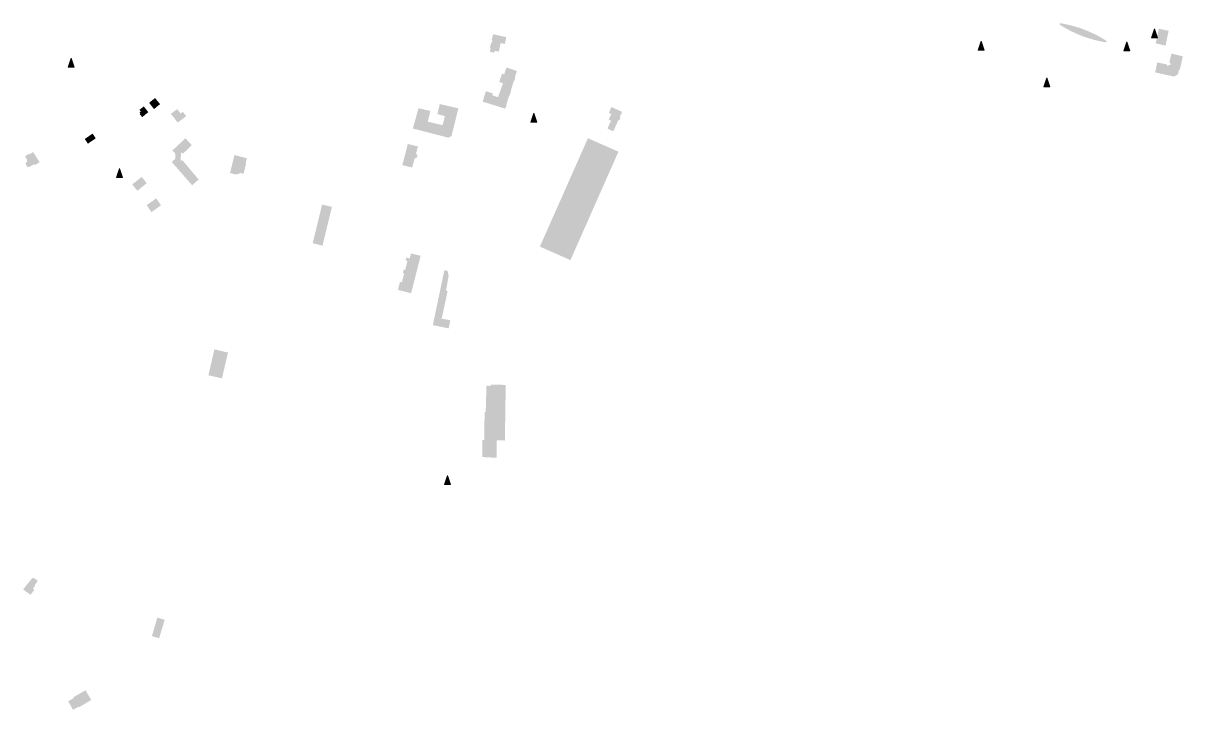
# Model space of a CAD drawing. Header units: millimetres. Extents: x 23337 to 31100, y 38726 to 43700.
# Drawn here: x 25391 to 26942, y 41217 to 42136 of the extents above; entities that cross this region are included whole.
import ezdxf

# ---------------------------------------------------------------- set-up
doc = ezdxf.new("R2010")
doc.units = ezdxf.units.MM
doc.layers.add('0.1 ОКН', color=1, linetype='Continuous', lineweight=9, transparency=0.4)
doc.layers.add('00 ОКН', color=1, linetype='Continuous', lineweight=9, transparency=0.4)

msp = doc.modelspace()

# ---------------------------------------------------------------- hatches: boundary and pattern name
at = {"layer": '0.1 ОКН', "transparency": 33554585}
h = msp.add_hatch(color=1, dxfattribs=at)
h.dxf.hatch_style = 1
edge = h.paths.add_edge_path()
edge.add_arc((26753.7, 41978.8), 159, 57.2002, 80.9568)
edge.add_arc((26778.6, 42134.7), 1.12, 85.9416, 242.0193)
edge.add_arc((26864.1, 42267.2), 158.8, 237.1821, 260.9042)
edge.add_arc((26839.3, 42111.5), 1.12, 256.067, 422.1849)
h = msp.add_hatch(color=1, dxfattribs=at)
h.dxf.hatch_style = 1
h.paths.add_polyline_path([(26033.8, 42117.9), (26019.7, 42121.2), (26017.8, 42113.4), (26018.8, 42113.2), (26018, 42109.6), (26017.1, 42109.8), (26015.4, 42102.4), (26016.4, 42102.2), (26015.5, 42097.6), (26021.4, 42096.5), (26021.8, 42098.9), (26027.4, 42097.9), (26029.8, 42109.3), (26035.5, 42108.1), (26037.4, 42117.3), (26033.8, 42118.2)])
h = msp.add_hatch(color=1, dxfattribs=at)
h.dxf.hatch_style = 1
h.paths.add_polyline_path([(26033.8, 42117.9), (26019.7, 42121.2), (26017.8, 42113.4), (26018.8, 42113.2), (26018, 42109.6), (26017.1, 42109.8), (26015.4, 42102.4), (26016.4, 42102.2), (26015.5, 42097.6), (26021.4, 42096.5), (26021.8, 42098.9), (26027.4, 42097.9), (26029.8, 42109.3), (26035.5, 42108.1), (26037.4, 42117.3), (26033.8, 42118.2)])
h = msp.add_hatch(color=1, dxfattribs=at)
h.dxf.hatch_style = 1
h.paths.add_polyline_path([(26904.5, 42128.5), (26900.5, 42116.5), (26908.5, 42116.5)])
h = msp.add_hatch(color=1, dxfattribs=at)
h.dxf.hatch_style = 1
h.paths.add_polyline_path([(26906.1, 42108.9), (26910.4, 42128.5), (26923.4, 42125.7), (26919.2, 42105.9)])
h = msp.add_hatch(color=1, dxfattribs=at)
h.dxf.hatch_style = 1
h.paths.add_polyline_path([(26672.5, 42111.9), (26668.5, 42099.9), (26676.5, 42099.9)])
h = msp.add_hatch(color=1, dxfattribs=at)
h.dxf.hatch_style = 1
h.paths.add_polyline_path([(26672.5, 42111.9), (26668.5, 42099.9), (26676.5, 42099.9)])
h = msp.add_hatch(color=1, dxfattribs=at)
h.dxf.hatch_style = 1
h.paths.add_polyline_path([(26672.5, 42111.9), (26668.5, 42099.9), (26676.5, 42099.9)])
h = msp.add_hatch(color=1, dxfattribs=at)
h.dxf.hatch_style = 1
h.paths.add_polyline_path([(26867.4, 42111.1), (26863.4, 42099.1), (26871.4, 42099.1)])
h = msp.add_hatch(color=1, dxfattribs=at)
h.dxf.hatch_style = 1
h.paths.add_polyline_path([(25455.1, 42088.9), (25451.1, 42076.9), (25459.1, 42076.9)])
h = msp.add_hatch(color=1, dxfattribs=at)
h.dxf.hatch_style = 1
h.paths.add_polyline_path([(26927.2, 42095.3), (26924.4, 42083.7), (26926.6, 42080.9), (26921.4, 42078.7), (26921.4, 42080.6), (26908.1, 42083.4), (26905.5, 42070), (26930.6, 42064.5), (26936, 42067.6), (26937.1, 42073.5), (26938.3, 42073.5), (26942.4, 42091.5)])
h = msp.add_hatch(color=1, dxfattribs=at)
h.dxf.hatch_style = 1
h.paths.add_polyline_path([(26031.8, 42068.6), (26027.9, 42057.4), (26032.9, 42055.5), (26026.3, 42037), (26018.5, 42039.5), (26019.3, 42042), (26010.1, 42044.9), (26005.8, 42030.8), (26015.2, 42028), (26036, 42021.5), (26037.8, 42026.5), (26037.3, 42026.6), (26041, 42038.5), (26041.5, 42038.4), (26044, 42046.2), (26043.6, 42046.4), (26047.3, 42058.2), (26047.8, 42058), (26049.3, 42063), (26048.8, 42063.2), (26051.6, 42071.9), (26047.3, 42073.4), (26037.7, 42076.7), (26034.5, 42067.5)])
h = msp.add_hatch(color=1, dxfattribs=at)
h.dxf.hatch_style = 1
h.paths.add_polyline_path([(26031.8, 42068.6), (26027.9, 42057.4), (26032.9, 42055.5), (26026.3, 42037), (26018.5, 42039.5), (26019.3, 42042), (26010.1, 42044.9), (26005.8, 42030.8), (26015.2, 42028), (26036, 42021.5), (26037.8, 42026.5), (26037.3, 42026.6), (26041, 42038.5), (26041.5, 42038.4), (26044, 42046.2), (26043.6, 42046.4), (26047.3, 42058.2), (26047.8, 42058), (26049.3, 42063), (26048.8, 42063.2), (26051.6, 42071.9), (26047.3, 42073.4), (26037.7, 42076.7), (26034.5, 42067.5)])
h = msp.add_hatch(color=1, dxfattribs=at)
h.dxf.hatch_style = 1
h.paths.add_polyline_path([(26760.6, 42062.9), (26756.6, 42050.9), (26764.6, 42050.9)])
h = msp.add_hatch(color=1, dxfattribs=at)
h.dxf.hatch_style = 1
h.paths.add_polyline_path([(26760.6, 42062.9), (26756.6, 42050.9), (26764.6, 42050.9)])
h = msp.add_hatch(color=1, dxfattribs=at)
h.dxf.hatch_style = 1
h.paths.add_polyline_path([(25935.8, 42018.4), (25919.9, 42022.2), (25915.4, 42005.5), (25912.3, 41995), (25960.1, 41982.7), (25964.1, 41985), (25973.3, 42021.9), (25948.4, 42027.7), (25945.2, 42014.3), (25955.2, 42011.6), (25952.2, 41999.5), (25932.3, 42004.1)])
h = msp.add_hatch(color=1, dxfattribs=at)
h.dxf.hatch_style = 1
h.paths.add_polyline_path([(25935.8, 42018.4), (25919.9, 42022.2), (25915.4, 42005.5), (25912.3, 41995), (25960.1, 41982.7), (25964.1, 41985), (25973.3, 42021.9), (25948.4, 42027.7), (25945.2, 42014.3), (25955.2, 42011.6), (25952.2, 41999.5), (25932.3, 42004.1)])
h = msp.add_hatch(color=1, dxfattribs=at)
h.dxf.hatch_style = 1
h.paths.add_polyline_path([(26175, 42000), (26172.7, 41994.8), (26180.5, 41991.3), (26184.5, 42000), (26187.4, 42006.4), (26188.5, 42005.9), (26190.2, 42009.6), (26189, 42010.1), (26192.3, 42017.3), (26178, 42023.8), (26174.5, 42016), (26177.8, 42014.5), (26174.4, 42007), (26177.6, 42005.6)])
h = msp.add_hatch(color=1, dxfattribs=at)
h.dxf.hatch_style = 1
h.paths.add_polyline_path([(26074.3, 42015.7), (26070.3, 42003.7), (26078.3, 42003.7)])
h = msp.add_hatch(color=1, dxfattribs=at)
h.dxf.hatch_style = 1
h.paths.add_polyline_path([(26074.3, 42015.7), (26070.3, 42003.7), (26078.3, 42003.7)])
h = msp.add_hatch(color=1, dxfattribs=at)
h.dxf.hatch_style = 1
h.paths.add_polyline_path([(26074.3, 42015.7), (26070.3, 42003.7), (26078.3, 42003.7)])
h = msp.add_hatch(color=1, dxfattribs=at)
h.dxf.hatch_style = 1
h.paths.add_polyline_path([(26187.4, 41964), (26146.6, 41982), (26082.3, 41837), (26123.2, 41818.9)])
at = {"layer": '00 ОКН', "transparency": 33554585}
h = msp.add_hatch(color=1, dxfattribs=at)
h.dxf.hatch_style = 1
h.paths.add_polyline_path([(25455.1, 42088.9), (25451.1, 42076.9), (25459.1, 42076.9)])
h = msp.add_hatch(color=1, dxfattribs=at)
h.dxf.hatch_style = 1
h.paths.add_polyline_path([(25550.4, 42010.3), (25547, 42014.3), (25547.8, 42015), (25546.8, 42016.3), (25548.4, 42017.8), (25546.7, 42020.1), (25552.5, 42024.5), (25558.5, 42016.9)])
h = msp.add_hatch(color=1, dxfattribs=at)
h.dxf.hatch_style = 1
h.paths.add_polyline_path([(25566.1, 42021), (25559.6, 42029.4), (25567.5, 42035.8), (25574.2, 42027.6)])
h = msp.add_hatch(color=1, dxfattribs=at)
h.dxf.hatch_style = 1
h.paths.add_polyline_path([(26172.7, 41994.8), (26180.5, 41991.3), (26192.3, 42017.3), (26178, 42023.8), (26174.5, 42016), (26177.8, 42014.5), (26174.4, 42007), (26177.6, 42005.6)])
h = msp.add_hatch(color=1, dxfattribs=at)
h.dxf.hatch_style = 1
h.paths.add_polyline_path([(25588.6, 42014.7), (25597.1, 42020.9), (25601.8, 42015.1), (25604.6, 42017.3), (25608.1, 42012.9), (25609.1, 42011.5), (25606.2, 42009.3), (25597.9, 42003)])
h = msp.add_hatch(color=1, dxfattribs=at)
h.dxf.hatch_style = 1
h.paths.add_polyline_path([(25473.4, 41981), (25477.7, 41974.7), (25488.2, 41981.9), (25484, 41988.2)])
h = msp.add_hatch(color=1, dxfattribs=at)
h.dxf.hatch_style = 1
h.paths.add_polyline_path([(25594.6, 41957.6), (25594.4, 41954.2), (25589.8, 41950.2), (25617.1, 41919.1), (25625.8, 41926.7), (25604, 41952.7), (25602.9, 41951.7), (25601.7, 41953.1), (25602.2, 41961.8), (25603.3, 41962.9), (25604.7, 41961.2), (25616.6, 41972.8), (25608.1, 41981.9), (25590.7, 41965.6), (25594.8, 41961.3)])
h = msp.add_hatch(color=1, dxfattribs=at)
h.dxf.hatch_style = 1
h.paths.add_polyline_path([(26187.4, 41964), (26146.6, 41982), (26082.3, 41837), (26123.2, 41818.9)])
h = msp.add_hatch(color=1, dxfattribs=at)
h.dxf.hatch_style = 1
h.paths.add_polyline_path([(25399.7, 41960.3), (25399, 41961.3), (25393.5, 41957.8), (25396.3, 41953.2), (25395.8, 41952), (25396.6, 41950.6), (25394.7, 41949.5), (25394.3, 41947.6), (25396.9, 41943.6), (25398.7, 41943.3), (25405.7, 41947.3), (25406.5, 41946), (25413.1, 41950), (25404.3, 41963.6)])
h = msp.add_hatch(color=1, dxfattribs=at)
h.dxf.hatch_style = 1
h.paths.add_polyline_path([(25898.4, 41946.1), (25911.4, 41942.8), (25914.9, 41955.4), (25915.8, 41955.1), (25917.8, 41956.2), (25918.5, 41958.9), (25917.4, 41960.8), (25916.5, 41961), (25919.2, 41970.9), (25905.6, 41974.3)])
h = msp.add_hatch(color=1, dxfattribs=at)
h.dxf.hatch_style = 1
h.paths.add_polyline_path([(25667.8, 41935.5), (25673.7, 41959.5), (25690.3, 41955.2), (25688.6, 41948.5), (25689.4, 41948.3), (25685.9, 41934.4), (25680.8, 41935.7), (25680.6, 41935), (25678.3, 41933.7), (25675.7, 41934.3), (25675.5, 41933.5)])
h = msp.add_hatch(color=1, dxfattribs=at)
h.dxf.hatch_style = 1
h.paths.add_polyline_path([(25519.9, 41941.3), (25515.9, 41929.3), (25523.9, 41929.3)])
h = msp.add_hatch(color=1, dxfattribs=at)
h.dxf.hatch_style = 1
h.paths.add_polyline_path([(25537, 41920.2), (25549.7, 41930.3), (25556.4, 41921.8), (25543.8, 41911.7)])
h.paths.add_polyline_path([(25572, 41889.8), (25562.8, 41883.2), (25556.3, 41892.5), (25564.4, 41898.1), (25568.9, 41901.6), (25575.5, 41892.3)])
h = msp.add_hatch(color=1, dxfattribs=at)
h.dxf.hatch_style = 1
h.paths.add_polyline_path([(25778.4, 41841.6), (25791.5, 41838.3), (25804.1, 41890.1), (25791, 41893.3)])
h = msp.add_hatch(color=1, dxfattribs=at)
h.dxf.hatch_style = 1
h.paths.add_polyline_path([(25892.5, 41779.1), (25910.1, 41774.7), (25922.8, 41824.7), (25910, 41827.9), (25908.1, 41821), (25903.7, 41822.2), (25902.6, 41818.4), (25905.1, 41817.8), (25902.1, 41805.9), (25900.2, 41806.4), (25898.9, 41801.5), (25900.8, 41801), (25897.6, 41789.3), (25895.1, 41789.9)])
h = msp.add_hatch(color=1, dxfattribs=at)
h.dxf.hatch_style = 1
h.paths.add_polyline_path([(25941.5, 41743.4), (25943.5, 41743), (25943.3, 41742.2), (25951, 41740.8), (25958.9, 41777.7), (25956.7, 41778.1), (25960.2, 41797.4), (25958.9, 41804.5), (25954.5, 41805.4)])
h = msp.add_hatch(color=1, dxfattribs=at)
h.dxf.hatch_style = 1
h.paths.add_polyline_path([(25939.1, 41732), (25960.3, 41727.6), (25962.5, 41738.4), (25943.3, 41742.2), (25943.5, 41743), (25941.5, 41743.4)])
h = msp.add_hatch(color=1, dxfattribs=at)
h.dxf.hatch_style = 1
h.paths.add_polyline_path([(25638.9, 41664.9), (25657, 41660.7), (25665.1, 41695.2), (25646.9, 41699.6)])
h = msp.add_hatch(color=1, dxfattribs=at)
h.dxf.hatch_style = 1
h.paths.add_polyline_path([(26009.8, 41615.6), (26008.3, 41615.6), (26008, 41578.3), (26005.5, 41578.4), (26005.1, 41555.5), (26024.3, 41554.5), (26024.4, 41577.9), (26035.5, 41577.6), (26036.6, 41652), (26016.4, 41652.4), (26016.4, 41650.7), (26010.9, 41650.8)])
h = msp.add_hatch(color=1, dxfattribs=at)
h.dxf.hatch_style = 1
h.paths.add_polyline_path([(25958.8, 41530.6), (25954.8, 41518.6), (25962.8, 41518.6)])
at = {"layer": '00 ОКН'}
h = msp.add_hatch(color=1, dxfattribs=at)
h.dxf.hatch_style = 1
h.paths.add_polyline_path([(25391.1, 41378.4), (25402.7, 41393), (25403.6, 41393.6), (25404.5, 41393.7), (25405.4, 41393.4), (25410.7, 41390.4), (25409.5, 41388.2), (25406.3, 41384), (25407.2, 41383.3), (25404.2, 41379.3), (25406, 41377.9), (25400.9, 41371.2)])
h = msp.add_hatch(color=256, dxfattribs=at)
h.dxf.hatch_style = 1
h.paths.add_polyline_path([(25563.3, 41316), (25570.6, 41340.7), (25580.4, 41337.8), (25573, 41313.1)])
h = msp.add_hatch(color=256, dxfattribs=at)
h.dxf.hatch_style = 1
h.paths.add_polyline_path([(25458.1, 41234), (25474.5, 41243.5), (25482.2, 41230.4), (25465.7, 41220.8), (25465.3, 41221.6), (25457.8, 41217.3), (25451.3, 41228.7), (25458.7, 41233)])

# ---------------------------------------------------------------- linework, layer by layer
at = {"layer": '0.1 ОКН', "color": 1}
for points in [[(26904.5, 42128.5), (26900.5, 42116.5), (26908.5, 42116.5)], [(26672.5, 42111.9), (26668.5, 42099.9), (26676.5, 42099.9)], [(26672.5, 42111.9), (26668.5, 42099.9), (26676.5, 42099.9)], [(26672.5, 42111.9), (26668.5, 42099.9), (26676.5, 42099.9)], [(26867.4, 42111.1), (26863.4, 42099.1), (26871.4, 42099.1)], [(25455.1, 42088.9), (25451.1, 42076.9), (25459.1, 42076.9)], [(26760.6, 42062.9), (26756.6, 42050.9), (26764.6, 42050.9)], [(26760.6, 42062.9), (26756.6, 42050.9), (26764.6, 42050.9)], [(26074.3, 42015.7), (26070.3, 42003.7), (26078.3, 42003.7)], [(26074.3, 42015.7), (26070.3, 42003.7), (26078.3, 42003.7)]]:
    msp.add_lwpolyline(points, close=True, dxfattribs=at)
at = {"layer": '00 ОКН', "color": 1}
for points in [[(25455.1, 42088.9), (25451.1, 42076.9), (25459.1, 42076.9)], [(25519.9, 41941.3), (25515.9, 41929.3), (25523.9, 41929.3)], [(25958.8, 41530.6), (25954.8, 41518.6), (25962.8, 41518.6)]]:
    msp.add_lwpolyline(points, close=True, dxfattribs=at)

doc.saveas('drawing.dxf')
